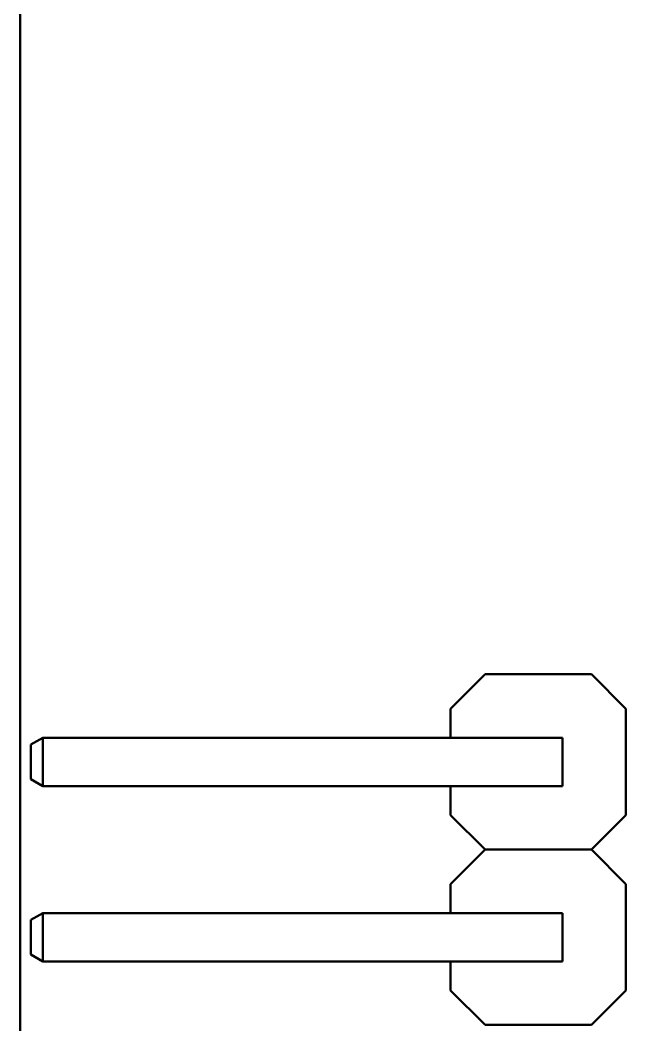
# Model space of a CAD drawing. Header units: millimetres. Extents: x 2803 to 446186229, y 1206 to 1506.
# Drawn here: x 2836.33 to 2845.11, y 1274.92 to 1289.47 of the extents above; entities that cross this region are included whole.
import ezdxf

# ---------------------------------------------------------------- set-up
doc = ezdxf.new("R2010")
doc.units = ezdxf.units.MM
doc.layers.add('Видимый контур (ГОСТ)', color=7, linetype='Continuous', lineweight=50)

msp = doc.modelspace()

# ---------------------------------------------------------------- linework, layer by layer
at = {"layer": 'Видимый контур (ГОСТ)'}
for p, q in [((2836.34, 1312.865), (2836.335, 1268.25)), ((2843.07, 1279.995), (2842.57, 1279.495)), ((2844.61, 1279.995), (2843.07, 1279.995)), ((2845.11, 1279.495), (2844.61, 1279.995)), ((2842.57, 1279.495), (2842.57, 1279.075)), ((2845.11, 1277.955), (2845.11, 1279.495)), ((2836.663, 1279.075), (2836.49, 1278.975)), ((2836.663, 1279.075), (2843.49, 1279.075)), ((2836.663, 1278.375), (2836.663, 1279.075)), ((2844.19, 1279.075), (2843.49, 1279.075)), ((2844.19, 1278.375), (2844.19, 1279.075)), ((2836.49, 1278.975), (2836.49, 1278.475)), ((2836.49, 1278.475), (2836.663, 1278.375)), ((2843.49, 1278.375), (2836.663, 1278.375)), ((2842.57, 1278.375), (2842.57, 1277.955)), ((2844.19, 1278.375), (2843.49, 1278.375)), ((2842.57, 1277.955), (2843.07, 1277.455)), ((2844.61, 1277.455), (2845.11, 1277.955)), ((2843.07, 1277.455), (2842.57, 1276.955)), ((2843.07, 1277.455), (2844.61, 1277.455)), ((2844.61, 1277.455), (2843.07, 1277.455)), ((2845.11, 1276.955), (2844.61, 1277.455)), ((2842.57, 1276.955), (2842.57, 1276.535)), ((2845.11, 1275.415), (2845.11, 1276.955)), ((2836.663, 1276.535), (2836.49, 1276.435)), ((2836.49, 1276.435), (2836.49, 1275.935)), ((2836.663, 1276.535), (2843.49, 1276.535)), ((2836.663, 1275.835), (2836.663, 1276.535)), ((2844.19, 1276.535), (2843.49, 1276.535)), ((2844.19, 1275.835), (2844.19, 1276.535)), ((2836.49, 1275.935), (2836.663, 1275.835)), ((2843.49, 1275.835), (2836.663, 1275.835)), ((2842.57, 1275.835), (2842.57, 1275.415)), ((2844.19, 1275.835), (2843.49, 1275.835)), ((2842.57, 1275.415), (2843.07, 1274.915)), ((2844.61, 1274.915), (2845.11, 1275.415)), ((2843.07, 1274.915), (2844.61, 1274.915))]:
    msp.add_line(p, q, dxfattribs=at)
for centre, start, end in [((2843.84, 1278.725), 269.5097, 269.5118), ((2843.84, 1278.725), 270.4882, 270.4904), ((2843.84, 1276.185), 269.5275, 269.5297), ((2843.84, 1276.185), 270.4703, 270.4725)]:
    msp.add_arc(centre, 0.35, start, end, dxfattribs=at)

doc.saveas('drawing.dxf')
